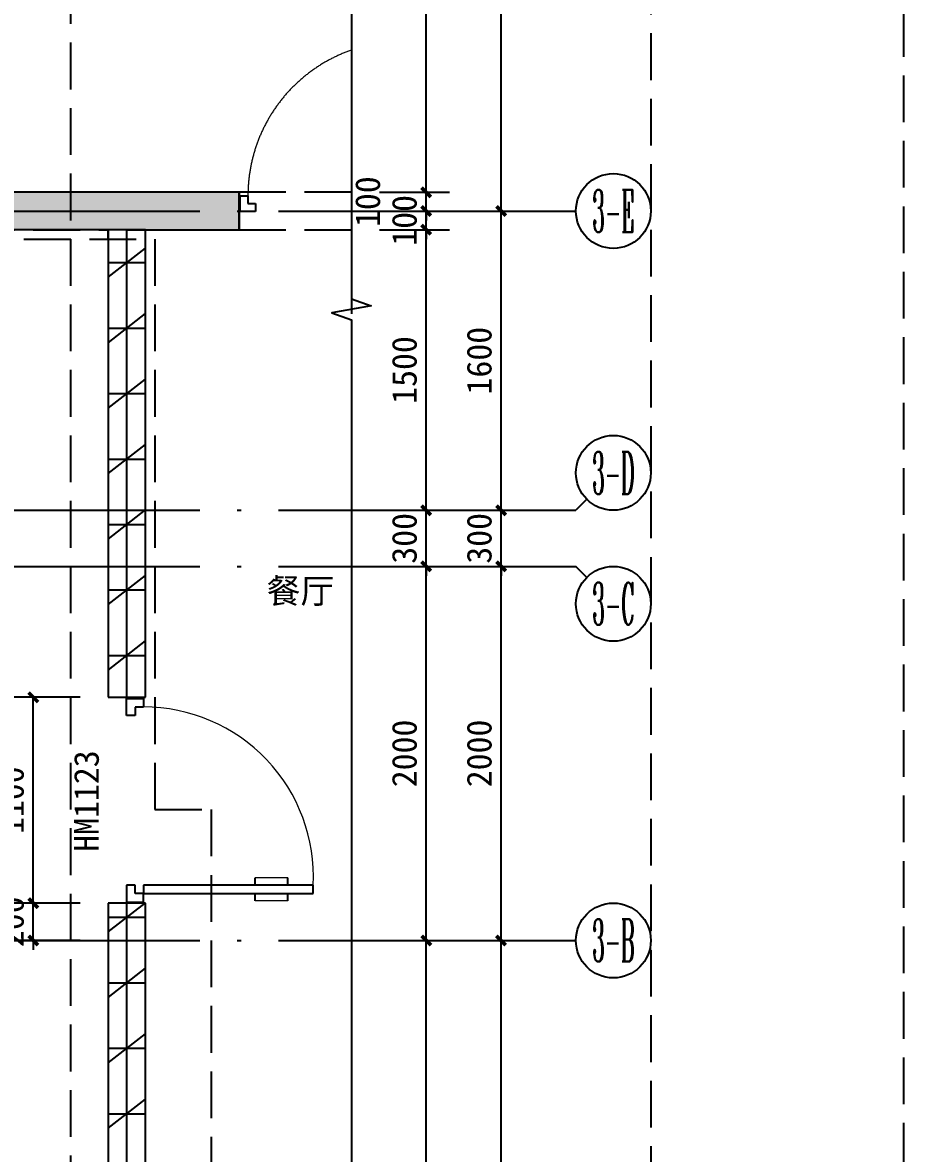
# Model space of a CAD drawing. Extents: x -10817 to 167545, y 26551 to 157048.
# Drawn here: x 33593 to 38300, y 46688 to 52733 of the extents above; entities that cross this region are included whole.
import ezdxf
from ezdxf.enums import TextEntityAlignment as Align
from ezdxf.xclip import XClip

# ---------------------------------------------------------------- set-up
doc = ezdxf.new("R2010")
doc.units = 0
doc.header["$LTSCALE"] = 1000
doc.header["$MEASUREMENT"] = 0
doc.header["$XCLIPFRAME"] = 0
for name, pattern in [('120-CF-3.1x2.3$0$DASH', [0.35, 0.25, -0.1]), ('DASH', [0.35, 0.25, -0.1]), ('DOTE', [2.42, 2, -0.2, 0.02, -0.2])]:
    doc.linetypes.add(name, pattern=pattern)
doc.layers.get('Defpoints').update_dxf_attribs({"color": 30, "linetype": 'DASH'})
for name, color, linetype in [('120-CF-3.1x2.3$0$A-FLOR-SPCL', 225, 'Continuous'), ('120-墙体$0$120-墙体$0$A-COLU-CONC-HATC', 204, 'Continuous'), ('120-墙体$0$120-墙体$0$A-DOOR', 51, 'Continuous'), ('120-墙体$0$120-墙体$0$A-WALL-BLOK', 131, 'Continuous'), ('120-墙体$0$120-墙体$0$A-WALL-CONC', 9, 'Continuous'), ('120-墙体$0$A-WALL-BLOK', 131, 'Continuous'), ('120-墙体-首层$0$120-墙体-首层$0$A-COLU-CONC-HATC', 204, 'Continuous'), ('120-墙体-首层$0$120-墙体-首层$0$A-DOOR', 51, 'Continuous'), ('120-墙体-首层$0$A-WALL-BLOK', 131, 'Continuous'), ('3#-夹层$0$A-ANNO-TEXT', 7, 'Continuous'), ('A-ANNO-AXIS-CIRC', 3, 'Continuous'), ('A-ANNO-AXIS-TEXT', 7, 'Continuous'), ('A-ANNO-DIMS', 3, 'Continuous'), ('A-ANNO-DOTE', 10, 'DOTE'), ('A-ANNO-SYMB', 3, 'Continuous'), ('A-ANNO-TEXT', 7, 'Continuous'), ('AXIS_TEXT', 7, 'Continuous')]:
    doc.layers.add(name, color=color, linetype=linetype)
doc.layers.add('120-墙体$0$A-DOOR', color=51, linetype='Continuous', plot=False)
doc.styles.add('120-CF-3.1x2.3$0$地上图例$0$厨、卫01$0$08.60厨卫$0$Standard', font='simhei.ttf')
doc.styles.add('3#-夹层$0$Standard', font='')
doc.styles.add('_TCH_AXIS', font='COMPLEX', dxfattribs={"bigfont": 'GBCBIG'})
doc.styles.add('_TCH_DIM_T3', font='')
doc.styles.add('COMPLEX', font='COMPLEX')
doc.styles.get("Standard").update_dxf_attribs({"font": ''})
doc.styles.get('3#-夹层$0$Standard').set_extended_font_data('SimSun')
doc.styles.get('_TCH_DIM_T3').set_extended_font_data('SimSun')
doc.styles.get('Standard').set_extended_font_data('SimSun')
doc.dimstyles.new('_TCH_ARCH&&50', dxfattribs={"dimtxt": 132.911392, "dimasz": 50, "dimexe": 125, "dimexo": 150, "dimgap": 50, "dimtad": 1, "dimdec": 0, "dimzin": 0, "dimdsep": 46, "dimtxsty": '_TCH_DIM_T3', "dimblk": 'ARCHTICK', "dimcen": 0.09, "dimclrt": 7, "dimazin": 2, "dimtfac": 1, "dimtdec": 0, "dimtix": 1, "dimtmove": 2, "dimatfit": 3, "dimfxl": 50, "dimtolj": 1, "dimtzin": 0, "dimarcsym": 0})
pattern_1 = [(0, (0, 0), (0, 350), []), (37.875, (400, 0), (-169.615, 218.0767), []), (90, (400, 0), (-450, 3e-14), [])]

# ---------------------------------------------------------------- blocks, each defined once
blk = doc.blocks.new('120-J-MC-首层')
at = {"layer": 'Defpoints'}
blk.add_lwpolyline([(-6150, -10950), (-7250, -10950), (-7250, 250), (750, 250), (750, -12150), (-6150, -12150)], close=True, dxfattribs=at)
blk = doc.blocks.new('120-CF-3.1x2.3$0$jyr5')
at = {"layer": '120-CF-3.1x2.3$0$A-FLOR-SPCL'}
for p, q in [((745622.7, 32900.4), (745622.7, 33049.9)), ((745642.7, 32900.4), (745642.7, 33049.9)), ((745603.7, 32932.4), (745603.7, 32831.3)), ((745623.7, 32932.4), (745623.7, 32831.3)), ((745662.2, 32887.9), (745655.2, 32887.9)), ((745662.2, 32867.9), (745655.2, 32867.9)), ((745806.7, 32877.9), (745770.7, 32877.9)), ((745806.7, 32733.9), (745806.7, 32877.9)), ((745615.4, 32803.1), (745661.7, 32756.8)), ((745629.5, 32817.2), (745675.9, 32770.9)), ((745806.7, 32733.9), (745770.7, 32733.9))]:
    blk.add_line(p, q, dxfattribs=at)
for points in [[(745600.7, 32954.9, -1), (745626.7, 32954.9), (745626.7, 32932.4), (745600.7, 32932.4)], [(745655.2, 32864.9), (745639.7, 32864.9, -0.414214), (745619.7, 32884.9), (745619.7, 32900.4), (745645.7, 32900.4), (745645.7, 32890.9), (745655.2, 32890.9)], [(745770.7, 32712.9), (745770.7, 32898.9, 0.414214), (745760.7, 32908.9), (745643.7, 32908.9, 0.414214), (745633.7, 32898.9), (745633.7, 32712.9, 0.414214), (745643.7, 32702.9), (745760.7, 32702.9, 0.414214)], [(745684.7, 32890.9, -1), (745684.7, 32864.9), (745662.2, 32864.9), (745662.2, 32890.9)], [(745693.9, 32757.1, -1), (745675.5, 32738.7), (745659.6, 32754.6), (745678, 32773)]]:
    blk.add_lwpolyline(points, format="xyb", close=True, dxfattribs=at)
for centre, radius in [((745632.7, 33078.2), 30), ((745684.7, 32877.9), 15), ((745684.7, 32877.9), 10), ((745684.7, 32747.9), 15), ((745684.7, 32747.9), 10)]:
    blk.add_circle(centre, radius, dxfattribs=at)
for radius in [40, 20]:
    blk.add_arc((745643.7, 32831.3), radius, 180, 225, dxfattribs=at)
blk = doc.blocks.new('120-CF-3.1x2.3$0$分集水器')
at = {"layer": '120-CF-3.1x2.3$0$A-FLOR-SPCL'}
blk.add_lwpolyline([(650, 120), (0, 120), (0, 0), (650, 0)], close=True, dxfattribs=at)
at = {"layer": '120-CF-3.1x2.3$0$A-FLOR-SPCL', "style": '120-CF-3.1x2.3$0$地上图例$0$厨、卫01$0$08.60厨卫$0$Standard'}
blk.add_text('F', height=104.6, dxfattribs=at).set_placement((288.5, 8.9))
blk = doc.blocks.new('120-CF-3.1x2.3$0$A$C7214d1e0')
at = {"layer": '120-CF-3.1x2.3$0$A-FLOR-SPCL'}
for p, q in [((966.4, 797), (0, 797)), ((0, 797), (0, 153.5)), ((384.4, 153.5), (384.4, 797)), ((966.4, 153.5), (966.4, 797)), ((0, 732.8), (384.4, 732.8)), ((384.4, 732.8), (966.4, 732.8)), ((0, 153.5), (966.4, 153.5)), ((403.6, 0), (966.4, 153.5)), ((547.8, 153.5), (425.8, 123.9)), ((425.8, 123.9), (437.9, 30.8)), ((437.9, 30.8), (399.8, 14.3)), ((399.8, 14.3), (403.6, 0))]:
    blk.add_line(p, q, dxfattribs=at)
blk = doc.blocks.new('120-CF-3.1x2.3$0$建-1-2#楼提资底图$0$A-HXD-X1-F1$0$大单盆')
for p, q in [((34861.3, 15124.9), (34861.3, 14703.2)), ((35552.1, 15154.1), (34890.4, 15154.1)), ((35581.3, 15124.9), (35581.3, 14703.2)), ((34949.5, 15076.4), (35493.8, 15076.4)), ((35396.5, 15098.1), (35359.7, 14999.7)), ((35376.5, 14990), (35443.3, 15071.1)), ((35424.4, 15108.1), (35438, 15100.3)), ((34891.2, 14761.5), (34891.2, 15018.1)), ((35359.7, 14999.7), (35376.5, 14990)), ((35552.1, 15018.1), (35552.1, 14761.5)), ((35493.8, 14703.2), (34949.5, 14703.2)), ((34890.4, 14674.1), (35552.1, 14674.1))]:
    blk.add_line(p, q)
for centre, radius in [((35368.1, 15105.5), 19.4), ((35484.7, 15105.5), 19.4), ((35541.7, 15105.5), 19.4), ((35406.1, 14914), 24.3)]:
    blk.add_circle(centre, radius)
for centre, radius, start, end in [((34890.4, 15124.9), 29.1, 90, 180), ((35552.1, 15124.9), 29.1, 0, 90), ((34949.5, 15018.1), 58.3, 90, 180), ((35414.7, 15091.3), 19.4, 60, 159.46232), ((35428.3, 15083.5), 19.4, 320.53768, 60), ((35493.8, 15018.1), 58.3, 0, 90), ((34949.5, 14761.5), 58.3, 180, 270), ((35493.8, 14761.5), 58.3, 270, 0), ((34890.4, 14703.2), 29.1, 180, 270), ((35552.1, 14703.2), 29.1, 270, 0)]:
    blk.add_arc(centre, radius, start, end)
blk = doc.blocks.new('120-CF-3.1x2.3$0$88')
for p, q in [((-662.94, 388.62), (22.86, 388.62)), ((-662.94, 0), (-662.94, 388.62)), ((-640.08, 0), (-640.08, 388.62)), ((0, 0), (0, 388.62)), ((22.86, 388.62), (22.86, 0)), ((-502.92, 342.9), (-502.92, 297.18)), ((-137.16, 342.9), (-137.16, 297.18)), ((-594.36, 251.46), (-548.64, 251.46)), ((-411.48, 251.46), (-457.2, 251.46)), ((-228.6, 251.46), (-182.88, 251.46)), ((-45.72, 251.46), (-91.44, 251.46)), ((-502.92, 160.02), (-502.92, 205.74)), ((-137.16, 160.02), (-137.16, 205.74)), ((0, 137.16), (-640.08, 137.16)), ((22.86, 0), (-662.94, 0)), ((0, 45.72), (-640.08, 45.72))]:
    blk.add_line(p, q)
for centre, radius in [((-502.92, 251.46), 91.44), ((-137.16, 251.46), 91.44), ((-571.5, 91.44), 22.86), ((-480.06, 91.44), 22.86), ((-297.18, 91.44), 22.86), ((-228.6, 91.44), 22.86), ((-137.16, 91.44), 22.86), ((-68.58, 91.44), 22.86)]:
    blk.add_circle(centre, radius)
blk = doc.blocks.new('120-CF-3.1x2.3$0$XU-125-SF$0$$0$XU-(115-120)H(2)$0$A-Kitchen-Water heater-340x190')
at = {"layer": '120-CF-3.1x2.3$0$A-FLOR-SPCL'}
for p, q in [((47.3, -187), (47.3, -185)), ((77.3, -185), (77.3, -187))]:
    blk.add_line(p, q, dxfattribs=at)
for points in [[(57.8, -20), (67.8, 0), (140.8, 0), (150.8, -20), (170.8, -20), (170.8, -165, -0.414214), (150.8, -185), (-149.2, -185, -0.414214), (-169.2, -165), (-169.2, -20), (-149.2, -20), (-139.2, 0), (-66.2, 0), (-56.2, -20)], [(-64.2, -55), (75.8, -55, 0.414214), (80.8, -50), (80.8, -40, -0.414214), (85.8, -35), (155.8, -35), (155.8, -165, -0.414214), (150.8, -170), (-149.2, -170, -0.414214), (-154.2, -165), (-154.2, -35), (-74.2, -35, -0.414214), (-69.2, -40), (-69.2, -50, 0.414214)]]:
    blk.add_lwpolyline(points, format="xyb", close=True, dxfattribs=at)
blk.add_lwpolyline([(57.8, -20), (120.8, -20), (130.8, 0)], dxfattribs=at)
blk.add_lwpolyline([(64.8, -185), (64.8, -199, -0.414214), (63.8, -200), (60.8, -200, -0.414214), (59.8, -199), (59.8, -185)], format="xyb", dxfattribs=at)
for centre, radius in [((-54.2, -40), 8), ((0.8, -40), 12), ((67.8, -40), 8)]:
    blk.add_circle(centre, radius, dxfattribs=at)
for centre, start, end in [((60.9, -171.1), 229.45307, 266.94411), ((63.7, -171.1), 273.05589, 310.54693)]:
    blk.add_arc(centre, 20.9, start, end, dxfattribs=at)
at = {"layer": '120-CF-3.1x2.3$0$A-FLOR-SPCL', "style": '120-CF-3.1x2.3$0$地上图例$0$厨、卫01$0$08.60厨卫$0$Standard'}
blk.add_text('R', height=104.6, rotation=90, dxfattribs=at).set_placement((58.4, -119.4))
blk = doc.blocks.new('120-CF-3.1x2.3')
at = {"layer": '120-CF-3.1x2.3$0$A-FLOR-SPCL'}
for p, q in [((-400, -50), (-1950, -50)), ((-1950, -50), (-1950, -350)), ((-400, -450), (-400, -50)), ((-2250, -350), (-2250, -3050))]:
    blk.add_line(p, q, dxfattribs=at)
at = {"layer": '120-CF-3.1x2.3$0$A-FLOR-SPCL', "linetype": '120-CF-3.1x2.3$0$DASH'}
blk.add_line((-1950, -350), (-2250, -350), dxfattribs=at)
for points in [[(-1950, -350), (-2250, -350), (-2250, -1095), (-1950, -1095)], [(-1980, -380), (-2220, -380), (-2220, -1065), (-1980, -1065)], [(-400, -450), (-50, -450), (-50, -1115.9), (-400, -1115.9)], [(-370, -480), (-80, -480), (-80, -1085.9), (-370, -1085.9)], [(-1950, -1095), (-2250, -1095), (-2250, -1950), (-1950, -1950)], [(-1980, -1125), (-2220, -1125), (-2220, -1920), (-1980, -1920)], [(-400, -1115.9), (-50, -1115.9), (-50, -1731.8), (-400, -1731.8)], [(-370, -1145.9), (-80, -1145.9), (-80, -1701.8), (-370, -1701.8)], [(-400, -1731.8), (-50, -1731.8), (-50, -2347.7), (-400, -2347.7)], [(-370, -1761.8), (-80, -1761.8), (-80, -2317.7), (-370, -2317.7)], [(-400, -2347.7), (-50, -2347.7), (-50, -3045), (-400, -3045)], [(-370, -2377.7), (-80, -2377.7), (-80, -3015), (-370, -3015)]]:
    blk.add_lwpolyline(points, close=True, dxfattribs=at)
for points in [[(-2220, -380), (-1980, -1065)], [(-1980, -380), (-2220, -1065)], [(-80, -480), (-370, -1085.9)], [(-370, -480), (-80, -1085.9)], [(-2220, -1125), (-1980, -1920)], [(-1980, -1125), (-2220, -1920)], [(-80, -1145.9), (-370, -1701.8)], [(-370, -1145.9), (-80, -1701.8)], [(-80, -1761.8), (-370, -2317.7)], [(-370, -1761.8), (-80, -2317.7)], [(-80, -2377.7), (-370, -3015)], [(-370, -2377.7), (-80, -3015)]]:
    blk.add_lwpolyline(points, dxfattribs=at)
at = {"layer": '120-CF-3.1x2.3$0$A-FLOR-SPCL'}
blk.add_lwpolyline([(-50, -3045), (-650, -3045), (-650, -650), (-1650, -650), (-1650, -1950), (-2250, -1950)], dxfattribs=at)
at = {"layer": '120-CF-3.1x2.3$0$A-FLOR-SPCL', "linetype": '120-CF-3.1x2.3$0$DASH', "ltscale": 0.5}
blk.add_lwpolyline([(-80, -1609.5), (-80, -2204.5), (-630, -2204.5), (-630, -1609.5)], close=True, dxfattribs=at)
at = {"layer": 'Defpoints'}
blk.add_lwpolyline([(-2300, 0), (0, 0), (0, -3100), (-2300, -3100)], close=True, dxfattribs=at)
blk.add_blockref('120-CF-3.1x2.3$0$分集水器', (-1510, -170))
at = {"layer": '120-CF-3.1x2.3$0$A-FLOR-SPCL', "extrusion": (0, 0, -1), "zscale": -1}
blk.add_blockref('120-CF-3.1x2.3$0$建-1-2#楼提资底图$0$A-HXD-X1-F1$0$大单盆', (-34071.3, -15274.1), dxfattribs=at)
at = {"layer": '120-CF-3.1x2.3$0$A-FLOR-SPCL'}
for name, p, rotation in [('120-CF-3.1x2.3$0$jyr5', (-33512.8, 745522.2), 270), ('120-CF-3.1x2.3$0$XU-125-SF$0$$0$XU-(115-120)H(2)$0$A-Kitchen-Water heater-340x190', (-50, -774.8), 270), ('120-CF-3.1x2.3$0$88', (-530, -2227), 270), ('120-CF-3.1x2.3$0$A$C7214d1e0', (-1453, -3036.4), 90)]:
    blk.add_blockref(name, p, dxfattribs=dict(at, rotation=rotation))
blk = doc.blocks.new('120-墙体$0$A$C738E77EC')
at = {"layer": '120-墙体$0$A-DOOR'}
for points in [[(-777.5, 70), (0, 70), (0, 100), (-777.5, 100)], [(-777.5, 35), (0, 35), (0, 65), (-777.5, 65)], [(-777.5, 0), (0, 0), (0, 30), (-777.5, 30)]]:
    blk.add_lwpolyline(points, close=True, dxfattribs=at)
blk.add_lwpolyline([(-777.5, 15), (-902.5, 15), (-871.9, 50)], dxfattribs=at)
blk = doc.blocks.new('120-墙体$0$120-墙体$0$$DorLib2D$00000009')
for p, q in [((0.4129, 0.9053), (0.4129, 0.0807)), ((0.4541, 0.9053), (0.4129, 0.9053)), ((0.4541, 0.0807), (0.4541, 0.9053)), ((0.4129, 0.7822), (0.378, 0.7822)), ((0.489, 0.7822), (0.4541, 0.7822)), ((0.4129, 0.6235), (0.378, 0.6235)), ((0.489, 0.6235), (0.4541, 0.6235)), ((-0.4941, 0.0807), (-0.4529, 0.0807)), ((-0.4941, -0.0018), (-0.4941, 0.0807)), ((-0.4529, 0.0807), (-0.4529, 0.0395)), ((0.4129, 0.0807), (0.4541, 0.0807)), ((0.4953, 0.0807), (0.4541, 0.0807)), ((0.4541, 0.0807), (0.4541, 0.0395)), ((0.4953, -0.0018), (0.4953, 0.0807)), ((-0.4529, 0.0395), (-0.4117, 0.0395)), ((-0.4117, 0.0395), (-0.4117, -0.0018)), ((0.4541, 0.0395), (0.4129, 0.0395)), ((0.4129, 0.0395), (0.4129, -0.0018)), ((-0.4941, -0.0018), (-0.4941, -0.0018)), ((-0.4117, -0.0018), (-0.4941, -0.0018)), ((0.4129, -0.0018), (0.4953, -0.0018)), ((0.4953, -0.0018), (0.4953, -0.0018))]:
    blk.add_line(p, q)
at = {"lineweight": 13}
for p, q in [((0.378, 0.7822), (0.378, 0.6235)), ((0.489, 0.7822), (0.489, 0.6235))]:
    blk.add_line(p, q, dxfattribs=at)
blk.add_arc((0.3716, 0.0817), 0.8246, 87.13397, 180.07167, dxfattribs=at)
blk = doc.blocks.new('120-墙体')
at = {"layer": '120-墙体$0$120-墙体$0$A-COLU-CONC-HATC'}
for points in [[(-6950, -3300), (-6950, -3100), (-7800, -3100), (-7800, -3300)], [(-6950, -3300), (-6350, -3300), (-6350, -3100), (-6950, -3100)]]:
    blk.add_hatch(color=256, dxfattribs=at).paths.add_polyline_path(points)
h = blk.add_hatch(dxfattribs=at)
h.set_pattern_fill('空心砖', color=256, scale=100, style=0)
h.set_pattern_definition(pattern_1)
h.paths.add_polyline_path([(-7050, -4700), (-6850, -4900), (-6850, -3300), (-7050, -3300)])
at = {"layer": '120-墙体$0$120-墙体$0$A-WALL-BLOK'}
for p, q in [((-5300, -100), (-5300, -3100)), ((-5200, -100), (-5200, -3200)), ((-2900, -100), (-2900, -3200)), ((-2800, -100), (-2800, -3100)), ((-5300, -3100), (-5350, -3100)), ((-2750, -3100), (-2800, -3100)), ((-5150, -3200), (-5200, -3200)), ((-5150, -3300), (-5150, -3200)), ((-2900, -3200), (-2950, -3200)), ((-2950, -3300), (-2950, -3200)), ((-5250, -3300), (-5350, -3300)), ((-5150, -3300), (-5250, -3300)), ((-2850, -3300), (-2950, -3300)), ((-2750, -3300), (-2850, -3300)), ((-6650, -7750), (-6650, -11000)), ((-6550, -11000), (-6550, -7750))]:
    blk.add_line(p, q, dxfattribs=at)
at = {"layer": '120-墙体$0$120-墙体$0$A-WALL-CONC'}
for p, q in [((-6950, -3100), (-7800, -3100)), ((-6350, -3100), (-6950, -3100)), ((-6350, -3300), (-6350, -3100)), ((-5350, -3100), (-5350, -3300)), ((-6950, -3300), (-7800, -3300)), ((-6950, -3300), (-6350, -3300))]:
    blk.add_line(p, q, dxfattribs=at)
at = {"layer": '120-墙体$0$A-WALL-BLOK'}
for p, q in [((-7050, -4700), (-7050, -3300)), ((-6850, -4900), (-6850, -3300))]:
    blk.add_line(p, q, dxfattribs=at)
at = {"layer": 'Defpoints'}
blk.add_lwpolyline([(-7800, 100), (-7800, -3300), (-7050, -3300), (-7050, -4700), (-8350, -4700), (-8350, -7200), (-9550, -7200), (-9550, -11200)], dxfattribs=at)
blk.add_lwpolyline([(-6350, -3300), (-1750, -3300), (-1750, -3100), (-6350, -3100)], close=True, dxfattribs=at)
blk.add_blockref('120-CF-3.1x2.3', (-2900, -100))
at = {"xscale": -1}
blk.add_blockref('120-墙体$0$A$C738E77EC', (-5150, -3300), dxfattribs=at)
at = {"layer": '120-墙体$0$120-墙体$0$A-DOOR', "xscale": -1000, "yscale": -1000, "zscale": 200, "rotation": 180}
blk.add_blockref('120-墙体$0$120-墙体$0$$DorLib2D$00000009', (-5850, -3200), dxfattribs=at)
blk = doc.blocks.new('120-墙体-首层$0$120-墙体-首层$0$$DorLib2D$00000009')
for p, q in [((0.4129, 0.9053), (0.4129, 0.0807)), ((0.4541, 0.9053), (0.4129, 0.9053)), ((0.4541, 0.0807), (0.4541, 0.9053)), ((0.4129, 0.7822), (0.378, 0.7822)), ((0.489, 0.7822), (0.4541, 0.7822)), ((0.4129, 0.6235), (0.378, 0.6235)), ((0.489, 0.6235), (0.4541, 0.6235)), ((-0.4941, 0.0807), (-0.4529, 0.0807)), ((-0.4941, -0.0018), (-0.4941, 0.0807)), ((-0.4529, 0.0807), (-0.4529, 0.0395)), ((0.4129, 0.0807), (0.4541, 0.0807)), ((0.4953, 0.0807), (0.4541, 0.0807)), ((0.4541, 0.0807), (0.4541, 0.0395)), ((0.4953, -0.0018), (0.4953, 0.0807)), ((-0.4529, 0.0395), (-0.4117, 0.0395)), ((-0.4117, 0.0395), (-0.4117, -0.0018)), ((0.4541, 0.0395), (0.4129, 0.0395)), ((0.4129, 0.0395), (0.4129, -0.0018)), ((-0.4941, -0.0018), (-0.4941, -0.0018)), ((-0.4117, -0.0018), (-0.4941, -0.0018)), ((0.4129, -0.0018), (0.4953, -0.0018)), ((0.4953, -0.0018), (0.4953, -0.0018))]:
    blk.add_line(p, q)
at = {"lineweight": 13}
for p, q in [((0.378, 0.7822), (0.378, 0.6235)), ((0.489, 0.7822), (0.489, 0.6235))]:
    blk.add_line(p, q, dxfattribs=at)
blk.add_arc((0.3716, 0.0817), 0.8246, 87.134, 180.0717, dxfattribs=at)
blk = doc.blocks.new('120-墙体-首层')
at = {"layer": '120-墙体-首层$0$120-墙体-首层$0$A-COLU-CONC-HATC'}
h = blk.add_hatch(dxfattribs=at)
h.set_pattern_fill('空心砖', color=256, scale=100, style=0)
h.set_pattern_definition(pattern_1)
h.paths.add_polyline_path([(-7050, -3300), (-7050, -5800), (-6850, -5800), (-6850, -3300)])
h = blk.add_hatch(dxfattribs=at)
h.set_pattern_fill('空心砖', color=256, scale=100, style=0)
h.set_pattern_definition(pattern_1)
h.paths.add_polyline_path([(-6850, -11000), (-6850, -6900), (-7050, -6900), (-7050, -11000)])
at = {"layer": '120-墙体-首层$0$A-WALL-BLOK'}
for p, q in [((-7050, -3300), (-7050, -5800)), ((-6850, -3300), (-7050, -3300)), ((-6850, -5800), (-6850, -3300)), ((-7050, -5800), (-6850, -5800)), ((-6850, -6900), (-7050, -6900)), ((-7050, -6900), (-7050, -11000)), ((-6850, -11000), (-6850, -6900))]:
    blk.add_line(p, q, dxfattribs=at)
at = {"layer": 'Defpoints'}
blk.add_lwpolyline([(-9600, -10995), (-9600, -11250), (750, -11250), (750, -4850), (250, -4850), (250, 270), (-7850, 270), (-7850, -3350), (-6800, -3350), (-6800, -6400), (-6500, -6400), (-6500, -10995)], close=True, dxfattribs=at)
ref = blk.add_blockref('120-墙体', (0, 0))
XClip(ref).set_block_clipping_path([(-9600, -10995), (-9600, -11250), (750, -11250), (750, -4850), (250, -4850), (250, 270), (-7850, 270), (-7850, -3350), (-6800, -3350), (-6800, -6400), (-6500, -6400), (-6500, -10995)])
at = {"layer": '120-墙体-首层$0$120-墙体-首层$0$A-DOOR', "xscale": -1100, "yscale": -1100, "zscale": 200, "rotation": 90}
blk.add_blockref('120-墙体-首层$0$120-墙体-首层$0$$DorLib2D$00000009', (-6950, -6350), dxfattribs=at)
blk = doc.blocks.new('_ArchTick')
at = {"color": 0, "linetype": 'ByBlock', "const_width": 0.4}
blk.add_lwpolyline([(-0.5, -0.5), (0.5, 0.5)], dxfattribs=at)
blk = doc.blocks.new('*D1575')
at = {"layer": 'A-ANNO-DIMS', "color": 0, "lineweight": -2, "transparency": 16777216}
for p, q in [((35500, 47826.3), (35875, 47826.3)), ((35750, 43926.3), (35750, 47826.3)), ((35500, 43926.3), (35875, 43926.3))]:
    blk.add_line(p, q, dxfattribs=at)
at = {"layer": 'Defpoints', "color": 0, "transparency": 16777216}
for p in [(35350, 47826.3), (35750, 47826.3), (35350, 43926.3)]:
    blk.add_point(p, dxfattribs=at)
at = {"layer": 'A-ANNO-DIMS', "color": 0, "lineweight": -2, "transparency": 16777216, "xscale": 50, "yscale": 50, "zscale": 50}
for p, rotation in [((35750, 47826.3), 90), ((35750, 43926.3), 270)]:
    blk.add_blockref('_ArchTick', p, dxfattribs=dict(at, rotation=rotation))
at = {"layer": 'A-ANNO-DIMS', "color": 7, "transparency": 16777216, "insert": (35633.6, 45876.3), "char_height": 132.91, "attachment_point": 5, "rotation": 90, "style": '_TCH_DIM_T3'}
blk.add_mtext('\\A1;3900', dxfattribs=at)
blk = doc.blocks.new('*D1576')
at = {"layer": 'A-ANNO-DIMS', "color": 0, "lineweight": -2, "transparency": 16777216}
for p, q in [((35500, 49826.3), (35875, 49826.3)), ((35750, 47826.3), (35750, 49826.3)), ((35500, 47826.3), (35875, 47826.3))]:
    blk.add_line(p, q, dxfattribs=at)
at = {"layer": 'Defpoints', "color": 0, "transparency": 16777216}
for p in [(35350, 49826.3), (35750, 49826.3), (35350, 47826.3)]:
    blk.add_point(p, dxfattribs=at)
at = {"layer": 'A-ANNO-DIMS', "color": 0, "lineweight": -2, "transparency": 16777216, "xscale": 50, "yscale": 50, "zscale": 50}
for p, rotation in [((35750, 49826.3), 90), ((35750, 47826.3), 270)]:
    blk.add_blockref('_ArchTick', p, dxfattribs=dict(at, rotation=rotation))
at = {"layer": 'A-ANNO-DIMS', "color": 7, "transparency": 16777216, "insert": (35633.6, 48826.3), "char_height": 132.91, "attachment_point": 5, "rotation": 90, "style": '_TCH_DIM_T3'}
blk.add_mtext('\\A1;2000', dxfattribs=at)
blk = doc.blocks.new('*D1577')
at = {"layer": 'A-ANNO-DIMS', "color": 0, "lineweight": -2, "transparency": 16777216}
for p, q in [((35500, 50126.3), (35875, 50126.3)), ((35750, 50126.3), (35750, 50176.3)), ((35750, 49826.3), (35750, 50126.3)), ((35500, 49826.3), (35875, 49826.3)), ((35750, 49826.3), (35750, 49776.3))]:
    blk.add_line(p, q, dxfattribs=at)
at = {"layer": 'Defpoints', "color": 0, "transparency": 16777216}
for p in [(35350, 50126.3), (35750, 50126.3), (35350, 49826.3)]:
    blk.add_point(p, dxfattribs=at)
at = {"layer": 'A-ANNO-DIMS', "color": 0, "lineweight": -2, "transparency": 16777216, "xscale": 50, "yscale": 50, "zscale": 50}
for p, rotation in [((35750, 50126.3), 270), ((35750, 49826.3), 90)]:
    blk.add_blockref('_ArchTick', p, dxfattribs=dict(at, rotation=rotation))
at = {"layer": 'A-ANNO-DIMS', "color": 7, "transparency": 16777216, "insert": (35633.6, 49976.3), "char_height": 132.91, "attachment_point": 5, "rotation": 90, "style": '_TCH_DIM_T3'}
blk.add_mtext('\\A1;300', dxfattribs=at)
blk = doc.blocks.new('*D1578')
at = {"layer": 'A-ANNO-DIMS', "color": 0, "lineweight": -2, "transparency": 16777216}
for p, q in [((35500, 51626.3), (35875, 51626.3)), ((35750, 50126.3), (35750, 51626.3)), ((35500, 50126.3), (35875, 50126.3))]:
    blk.add_line(p, q, dxfattribs=at)
at = {"layer": 'Defpoints', "color": 0, "transparency": 16777216}
for p in [(35350, 51626.3), (35750, 51626.3), (35350, 50126.3)]:
    blk.add_point(p, dxfattribs=at)
at = {"layer": 'A-ANNO-DIMS', "color": 0, "lineweight": -2, "transparency": 16777216, "xscale": 50, "yscale": 50, "zscale": 50}
for p, rotation in [((35750, 51626.3), 90), ((35750, 50126.3), 270)]:
    blk.add_blockref('_ArchTick', p, dxfattribs=dict(at, rotation=rotation))
at = {"layer": 'A-ANNO-DIMS', "color": 7, "transparency": 16777216, "insert": (35633.6, 50876.3), "char_height": 132.91, "attachment_point": 5, "rotation": 90, "style": '_TCH_DIM_T3'}
blk.add_mtext('\\A1;1500', dxfattribs=at)
blk = doc.blocks.new('*D1579')
at = {"layer": 'A-ANNO-DIMS', "color": 0, "lineweight": -2, "transparency": 16777216}
for p, q in [((35750, 51726.3), (35750, 51776.3)), ((35500, 51726.3), (35875, 51726.3)), ((35750, 51626.3), (35750, 51726.3)), ((35500, 51626.3), (35875, 51626.3)), ((35750, 51626.3), (35750, 51576.3))]:
    blk.add_line(p, q, dxfattribs=at)
at = {"layer": 'Defpoints', "color": 0, "transparency": 16777216}
for p in [(35350, 51726.3), (35750, 51726.3), (35350, 51626.3)]:
    blk.add_point(p, dxfattribs=at)
at = {"layer": 'A-ANNO-DIMS', "color": 0, "lineweight": -2, "transparency": 16777216, "xscale": 50, "yscale": 50, "zscale": 50}
for p, rotation in [((35750, 51726.3), 270), ((35750, 51626.3), 90)]:
    blk.add_blockref('_ArchTick', p, dxfattribs=dict(at, rotation=rotation))
at = {"layer": 'A-ANNO-DIMS', "color": 7, "transparency": 16777216, "insert": (35633.6, 51676.3), "char_height": 132.91, "attachment_point": 5, "rotation": 90, "style": '_TCH_DIM_T3'}
blk.add_mtext('\\A1;100', dxfattribs=at)
blk = doc.blocks.new('*D1580')
at = {"layer": 'A-ANNO-DIMS', "color": 0, "lineweight": -2, "transparency": 16777216}
for p, q in [((35750, 51826.3), (35750, 51876.3)), ((35500, 51826.3), (35875, 51826.3)), ((35750, 51726.3), (35750, 51826.3)), ((35500, 51726.3), (35875, 51726.3)), ((35750, 51726.3), (35750, 51676.3))]:
    blk.add_line(p, q, dxfattribs=at)
at = {"layer": 'Defpoints', "color": 0, "transparency": 16777216}
for p in [(35350, 51826.3), (35750, 51826.3), (35350, 51726.3)]:
    blk.add_point(p, dxfattribs=at)
at = {"layer": 'A-ANNO-DIMS', "color": 0, "lineweight": -2, "transparency": 16777216, "xscale": 50, "yscale": 50, "zscale": 50}
for p, rotation in [((35750, 51826.3), 270), ((35750, 51726.3), 90)]:
    blk.add_blockref('_ArchTick', p, dxfattribs=dict(at, rotation=rotation))
at = {"layer": 'A-ANNO-DIMS', "color": 7, "transparency": 16777216, "insert": (35437.5, 51776.3), "char_height": 132.91, "attachment_point": 5, "rotation": 90, "style": '_TCH_DIM_T3'}
blk.add_mtext('\\A1;100', dxfattribs=at)
blk = doc.blocks.new('*D1581')
at = {"layer": 'A-ANNO-DIMS', "color": 0, "lineweight": -2, "transparency": 16777216}
for p, q in [((35500, 54826.3), (35875, 54826.3)), ((35750, 51826.3), (35750, 54826.3)), ((35500, 51826.3), (35875, 51826.3))]:
    blk.add_line(p, q, dxfattribs=at)
at = {"layer": 'Defpoints', "color": 0, "transparency": 16777216}
for p in [(35350, 54826.3), (35750, 54826.3), (35350, 51826.3)]:
    blk.add_point(p, dxfattribs=at)
at = {"layer": 'A-ANNO-DIMS', "color": 0, "lineweight": -2, "transparency": 16777216, "xscale": 50, "yscale": 50, "zscale": 50}
for p, rotation in [((35750, 54826.3), 90), ((35750, 51826.3), 270)]:
    blk.add_blockref('_ArchTick', p, dxfattribs=dict(at, rotation=rotation))
at = {"layer": 'A-ANNO-DIMS', "color": 7, "transparency": 16777216, "insert": (35633.6, 53326.3), "char_height": 132.91, "attachment_point": 5, "rotation": 90, "style": '_TCH_DIM_T3'}
blk.add_mtext('\\A1;3000', dxfattribs=at)
blk = doc.blocks.new('*D1593')
at = {"layer": 'A-ANNO-DIMS', "color": 0, "lineweight": -2, "transparency": 16777216}
for p, q in [((35900, 47826.3), (36275, 47826.3)), ((36150, 43826.3), (36150, 47826.3)), ((35900, 43826.3), (36275, 43826.3))]:
    blk.add_line(p, q, dxfattribs=at)
at = {"layer": 'Defpoints', "color": 0, "transparency": 16777216}
for p in [(35750, 47826.3), (36150, 47826.3), (35750, 43826.3)]:
    blk.add_point(p, dxfattribs=at)
at = {"layer": 'A-ANNO-DIMS', "color": 0, "lineweight": -2, "transparency": 16777216, "xscale": 50, "yscale": 50, "zscale": 50}
for p, rotation in [((36150, 47826.3), 90), ((36150, 43826.3), 270)]:
    blk.add_blockref('_ArchTick', p, dxfattribs=dict(at, rotation=rotation))
at = {"layer": 'A-ANNO-DIMS', "color": 7, "transparency": 16777216, "insert": (36033.6, 45826.3), "char_height": 132.91, "attachment_point": 5, "rotation": 90, "style": '_TCH_DIM_T3'}
blk.add_mtext('\\A1;4000', dxfattribs=at)
blk = doc.blocks.new('*D1594')
at = {"layer": 'A-ANNO-DIMS', "color": 0, "lineweight": -2, "transparency": 16777216}
for p, q in [((35900, 49826.3), (36275, 49826.3)), ((36150, 47826.3), (36150, 49826.3)), ((35900, 47826.3), (36275, 47826.3))]:
    blk.add_line(p, q, dxfattribs=at)
at = {"layer": 'Defpoints', "color": 0, "transparency": 16777216}
for p in [(35750, 49826.3), (36150, 49826.3), (35750, 47826.3)]:
    blk.add_point(p, dxfattribs=at)
at = {"layer": 'A-ANNO-DIMS', "color": 0, "lineweight": -2, "transparency": 16777216, "xscale": 50, "yscale": 50, "zscale": 50}
for p, rotation in [((36150, 49826.3), 90), ((36150, 47826.3), 270)]:
    blk.add_blockref('_ArchTick', p, dxfattribs=dict(at, rotation=rotation))
at = {"layer": 'A-ANNO-DIMS', "color": 7, "transparency": 16777216, "insert": (36033.6, 48826.3), "char_height": 132.91, "attachment_point": 5, "rotation": 90, "style": '_TCH_DIM_T3'}
blk.add_mtext('\\A1;2000', dxfattribs=at)
blk = doc.blocks.new('*D1595')
at = {"layer": 'A-ANNO-DIMS', "color": 0, "lineweight": -2, "transparency": 16777216}
for p, q in [((35900, 50126.3), (36275, 50126.3)), ((36150, 50126.3), (36150, 50176.3)), ((36150, 49826.3), (36150, 50126.3)), ((35900, 49826.3), (36275, 49826.3)), ((36150, 49826.3), (36150, 49776.3))]:
    blk.add_line(p, q, dxfattribs=at)
at = {"layer": 'Defpoints', "color": 0, "transparency": 16777216}
for p in [(35750, 50126.3), (36150, 50126.3), (35750, 49826.3)]:
    blk.add_point(p, dxfattribs=at)
at = {"layer": 'A-ANNO-DIMS', "color": 0, "lineweight": -2, "transparency": 16777216, "xscale": 50, "yscale": 50, "zscale": 50}
for p, rotation in [((36150, 50126.3), 270), ((36150, 49826.3), 90)]:
    blk.add_blockref('_ArchTick', p, dxfattribs=dict(at, rotation=rotation))
at = {"layer": 'A-ANNO-DIMS', "color": 7, "transparency": 16777216, "insert": (36033.6, 49976.3), "char_height": 132.91, "attachment_point": 5, "rotation": 90, "style": '_TCH_DIM_T3'}
blk.add_mtext('\\A1;300', dxfattribs=at)
blk = doc.blocks.new('*D1596')
at = {"layer": 'A-ANNO-DIMS', "color": 0, "lineweight": -2, "transparency": 16777216}
for p, q in [((35900, 51726.3), (36275, 51726.3)), ((36150, 50126.3), (36150, 51726.3)), ((35900, 50126.3), (36275, 50126.3))]:
    blk.add_line(p, q, dxfattribs=at)
at = {"layer": 'Defpoints', "color": 0, "transparency": 16777216}
for p in [(35750, 51726.3), (36150, 51726.3), (35750, 50126.3)]:
    blk.add_point(p, dxfattribs=at)
at = {"layer": 'A-ANNO-DIMS', "color": 0, "lineweight": -2, "transparency": 16777216, "xscale": 50, "yscale": 50, "zscale": 50}
for p, rotation in [((36150, 51726.3), 90), ((36150, 50126.3), 270)]:
    blk.add_blockref('_ArchTick', p, dxfattribs=dict(at, rotation=rotation))
at = {"layer": 'A-ANNO-DIMS', "color": 7, "transparency": 16777216, "insert": (36033.6, 50926.3), "char_height": 132.91, "attachment_point": 5, "rotation": 90, "style": '_TCH_DIM_T3'}
blk.add_mtext('\\A1;1600', dxfattribs=at)
blk = doc.blocks.new('*D1597')
at = {"layer": 'A-ANNO-DIMS', "color": 0, "lineweight": -2, "transparency": 16777216}
for p, q in [((35900, 54926.3), (36275, 54926.3)), ((36150, 51726.3), (36150, 54926.3)), ((35900, 51726.3), (36275, 51726.3))]:
    blk.add_line(p, q, dxfattribs=at)
at = {"layer": 'Defpoints', "color": 0, "transparency": 16777216}
for p in [(35750, 54926.3), (36150, 54926.3), (35750, 51726.3)]:
    blk.add_point(p, dxfattribs=at)
at = {"layer": 'A-ANNO-DIMS', "color": 0, "lineweight": -2, "transparency": 16777216, "xscale": 50, "yscale": 50, "zscale": 50}
for p, rotation in [((36150, 54926.3), 90), ((36150, 51726.3), 270)]:
    blk.add_blockref('_ArchTick', p, dxfattribs=dict(at, rotation=rotation))
at = {"layer": 'A-ANNO-DIMS', "color": 7, "transparency": 16777216, "insert": (36033.6, 53326.3), "char_height": 132.91, "attachment_point": 5, "rotation": 90, "style": '_TCH_DIM_T3'}
blk.add_mtext('\\A1;3200', dxfattribs=at)
blk = doc.blocks.new('*D1615')
at = {"layer": 'A-ANNO-DIMS', "color": 0, "lineweight": -2, "transparency": 16777216}
for p, q in [((33900, 49126.3), (33525, 49126.3)), ((33650, 48026.3), (33650, 49126.3)), ((33900, 48026.3), (33525, 48026.3))]:
    blk.add_line(p, q, dxfattribs=at)
at = {"layer": 'Defpoints', "color": 0, "transparency": 16777216}
for p in [(33650, 49126.3), (34050, 49126.3), (34050, 48026.3)]:
    blk.add_point(p, dxfattribs=at)
at = {"layer": 'A-ANNO-DIMS', "color": 0, "lineweight": -2, "transparency": 16777216, "xscale": 50, "yscale": 50, "zscale": 50}
for p, rotation in [((33650, 49126.3), 90), ((33650, 48026.3), 270)]:
    blk.add_blockref('_ArchTick', p, dxfattribs=dict(at, rotation=rotation))
at = {"layer": 'A-ANNO-DIMS', "color": 7, "transparency": 16777216, "insert": (33533.5, 48576.3), "char_height": 132.91, "attachment_point": 5, "rotation": 90, "style": '_TCH_DIM_T3'}
blk.add_mtext('\\A1;1100', dxfattribs=at)
blk = doc.blocks.new('*D1616')
at = {"layer": 'A-ANNO-DIMS', "color": 0, "lineweight": -2, "transparency": 16777216}
for p, q in [((33650, 48026.3), (33650, 48076.3)), ((33900, 48026.3), (33525, 48026.3)), ((33650, 47826.3), (33650, 48026.3)), ((33900, 47826.3), (33525, 47826.3)), ((33650, 47826.3), (33650, 47776.3))]:
    blk.add_line(p, q, dxfattribs=at)
at = {"layer": 'Defpoints', "color": 0, "transparency": 16777216}
for p in [(33650, 48026.3), (34050, 48026.3), (34050, 47826.3)]:
    blk.add_point(p, dxfattribs=at)
at = {"layer": 'A-ANNO-DIMS', "color": 0, "lineweight": -2, "transparency": 16777216, "xscale": 50, "yscale": 50, "zscale": 50}
for p, rotation in [((33650, 48026.3), 270), ((33650, 47826.3), 90)]:
    blk.add_blockref('_ArchTick', p, dxfattribs=dict(at, rotation=rotation))
at = {"layer": 'A-ANNO-DIMS', "color": 7, "transparency": 16777216, "insert": (33533.5, 47926.3), "char_height": 132.91, "attachment_point": 5, "rotation": 90, "style": '_TCH_DIM_T3'}
blk.add_mtext('\\A1;200', dxfattribs=at)
blk = doc.blocks.new('_AXISO')
blk.add_circle((0, 0), 0.5)
at = {"layer": 'AXIS_TEXT', "style": 'COMPLEX', "width": 1.041667}
blk.add_attdef('A', text='', height=0.56, dxfattribs=at).set_placement((-0.25, -0.28), (0.25, -0.28), align=Align.FIT)

msp = doc.modelspace()

# ---------------------------------------------------------------- linework, layer by layer
at = {"layer": 'A-ANNO-AXIS-CIRC'}
for p, q in [((35350, 51726.3), (36550, 51726.3)), ((36608.6, 50184.9), (36550, 50126.3)), ((35350, 50126.3), (36550, 50126.3)), ((35350, 49826.3), (36550, 49826.3)), ((36608.6, 49767.7), (36550, 49826.3)), ((35350, 47826.3), (36550, 47826.3))]:
    msp.add_line(p, q, dxfattribs=at)
at = {"layer": 'A-ANNO-DOTE'}
for points in [[(27700, 51726.3), (36550, 51726.3)], [(27700, 50126.3), (36550, 50126.3)], [(27700, 49826.3), (36550, 49826.3)], [(27700, 47826.3), (36550, 47826.3)]]:
    msp.add_lwpolyline(points, dxfattribs=at)
at = {"layer": 'A-ANNO-SYMB'}
msp.add_lwpolyline([(35350, 61226.3), (35350, 51257.5), (35455, 51219.3), (35245, 51182.2), (35350, 51145), (35350, 41176.2)], dxfattribs=at)
at = {"layer": 'Defpoints'}
for points in [[(1250, 65751.2), (38300, 65751.2), (38300, 37051.2), (1250, 37051.2)], [(27300, 62826.3), (36950, 62826.3), (36950, 39976.2), (27300, 39976.2)], [(28900, 61226.3), (35350, 61226.3), (35350, 41176.2), (28900, 41176.2)]]:
    msp.add_lwpolyline(points, close=True, dxfattribs=at)

# ---------------------------------------------------------------- block references
ref = msp.add_blockref('120-墙体-首层', (41100, 54926.3))
XClip(ref).set_block_clipping_path([(-12200.0013559441, -13750.1452511974), (-5749.9442833008, 6300.0000000014)])
ref = msp.add_blockref('120-J-MC-首层', (41100, 54926.3))
XClip(ref).set_block_clipping_path([(-12150.0013559441, -13750.1452511974), (-5749.9442833008, 6300.0000000014)])
at = {"layer": 'A-ANNO-AXIS-CIRC'}
ref = msp.add_blockref('_AXISO', (36750, 51726.3), dxfattribs=dict(at, xscale=400, yscale=400, zscale=400))
ref.add_attrib('A', '3-E', dxfattribs={"layer": 'A-ANNO-AXIS-TEXT', "height": 226.27, "style": '_TCH_AXIS', "width": 0.318182}).set_placement((36636.9, 51613.2), (36863.2, 51613.2), align=Align.FIT)
ref = msp.add_blockref('_AXISO', (36750, 50326.3), dxfattribs=dict(at, xscale=400, yscale=400, zscale=400))
ref.add_attrib('A', '3-D', dxfattribs={"layer": 'A-ANNO-AXIS-TEXT', "height": 226.27, "style": '_TCH_AXIS', "width": 0.313433}).set_placement((36636.9, 50213.2), (36863.2, 50213.2), align=Align.FIT)
ref = msp.add_blockref('_AXISO', (36750, 49626.3), dxfattribs=dict(at, xscale=400, yscale=400, zscale=400))
ref.add_attrib('A', '3-C', dxfattribs={"layer": 'A-ANNO-AXIS-TEXT', "height": 226.27, "style": '_TCH_AXIS', "width": 0.318182}).set_placement((36636.9, 49513.2), (36863.2, 49513.2), align=Align.FIT)
ref = msp.add_blockref('_AXISO', (36750, 47826.3), dxfattribs=dict(at, xscale=400, yscale=400, zscale=400))
ref.add_attrib('A', '3-B', dxfattribs={"layer": 'A-ANNO-AXIS-TEXT', "height": 226.27, "style": '_TCH_AXIS', "width": 0.313433}).set_placement((36636.9, 47713.2), (36863.2, 47713.2), align=Align.FIT)

# ---------------------------------------------------------------- texts
at = {"layer": '3#-夹层$0$A-ANNO-TEXT', "style": '3#-夹层$0$Standard'}
msp.add_text('餐厅', height=132.91, dxfattribs=at).set_placement((34896.5, 49628.8))
at = {"layer": 'A-ANNO-TEXT', "color": 2}
msp.add_text('HM1123', height=132.91, rotation=90, dxfattribs=at).set_placement((34000, 48300.5))

# ---------------------------------------------------------------- dimensions: what is measured, and where the dimension line sits
at = {"layer": 'A-ANNO-DIMS'}
for p1, p2, distance, picture, middle in [((35750, 51726.3), (35750, 54926.3), -400, '*D1597', (36033.6, 53326.3)), ((35350, 51826.3), (35350, 54826.3), -400, '*D1581', (35633.6, 53326.3)), ((35350, 51626.3), (35350, 51726.3), -400, '*D1579', (35633.6, 51676.3)), ((35750, 50126.3), (35750, 51726.3), -400, '*D1596', (36033.6, 50926.3)), ((35350, 50126.3), (35350, 51626.3), -400, '*D1578', (35633.6, 50876.3)), ((35350, 49826.3), (35350, 50126.3), -400, '*D1577', (35633.6, 49976.3)), ((35750, 49826.3), (35750, 50126.3), -400, '*D1595', (36033.6, 49976.3)), ((35350, 47826.3), (35350, 49826.3), -400, '*D1576', (35633.6, 48826.3)), ((35750, 47826.3), (35750, 49826.3), -400, '*D1594', (36033.6, 48826.3)), ((34050, 48026.3), (34050, 49126.3), 400, '*D1615', (33533.5, 48576.3)), ((34050, 47826.3), (34050, 48026.3), 400, '*D1616', (33533.5, 47926.3)), ((35350, 43926.3), (35350, 47826.3), -400, '*D1575', (35633.6, 45876.3)), ((35750, 43826.3), (35750, 47826.3), -400, '*D1593', (36033.6, 45826.3))]:
    dim = msp.add_aligned_dim(p1=p1, p2=p2, distance=distance, dimstyle='_TCH_ARCH&&50', dxfattribs=at)
    dim.commit()
    dim.dimension.update_dxf_attribs({"geometry": picture, "text_midpoint": middle})
dim = msp.add_linear_dim(base=(35750, 51826.3), p1=(35350, 51726.3), p2=(35350, 51826.3), angle=90, dimstyle='_TCH_ARCH&&50', dxfattribs=at)
dim.commit()
dim.dimension.update_dxf_attribs({"geometry": '*D1580', "text_midpoint": (35437.5, 51776.3), "dimtype": 129})

doc.saveas('drawing.dxf')
